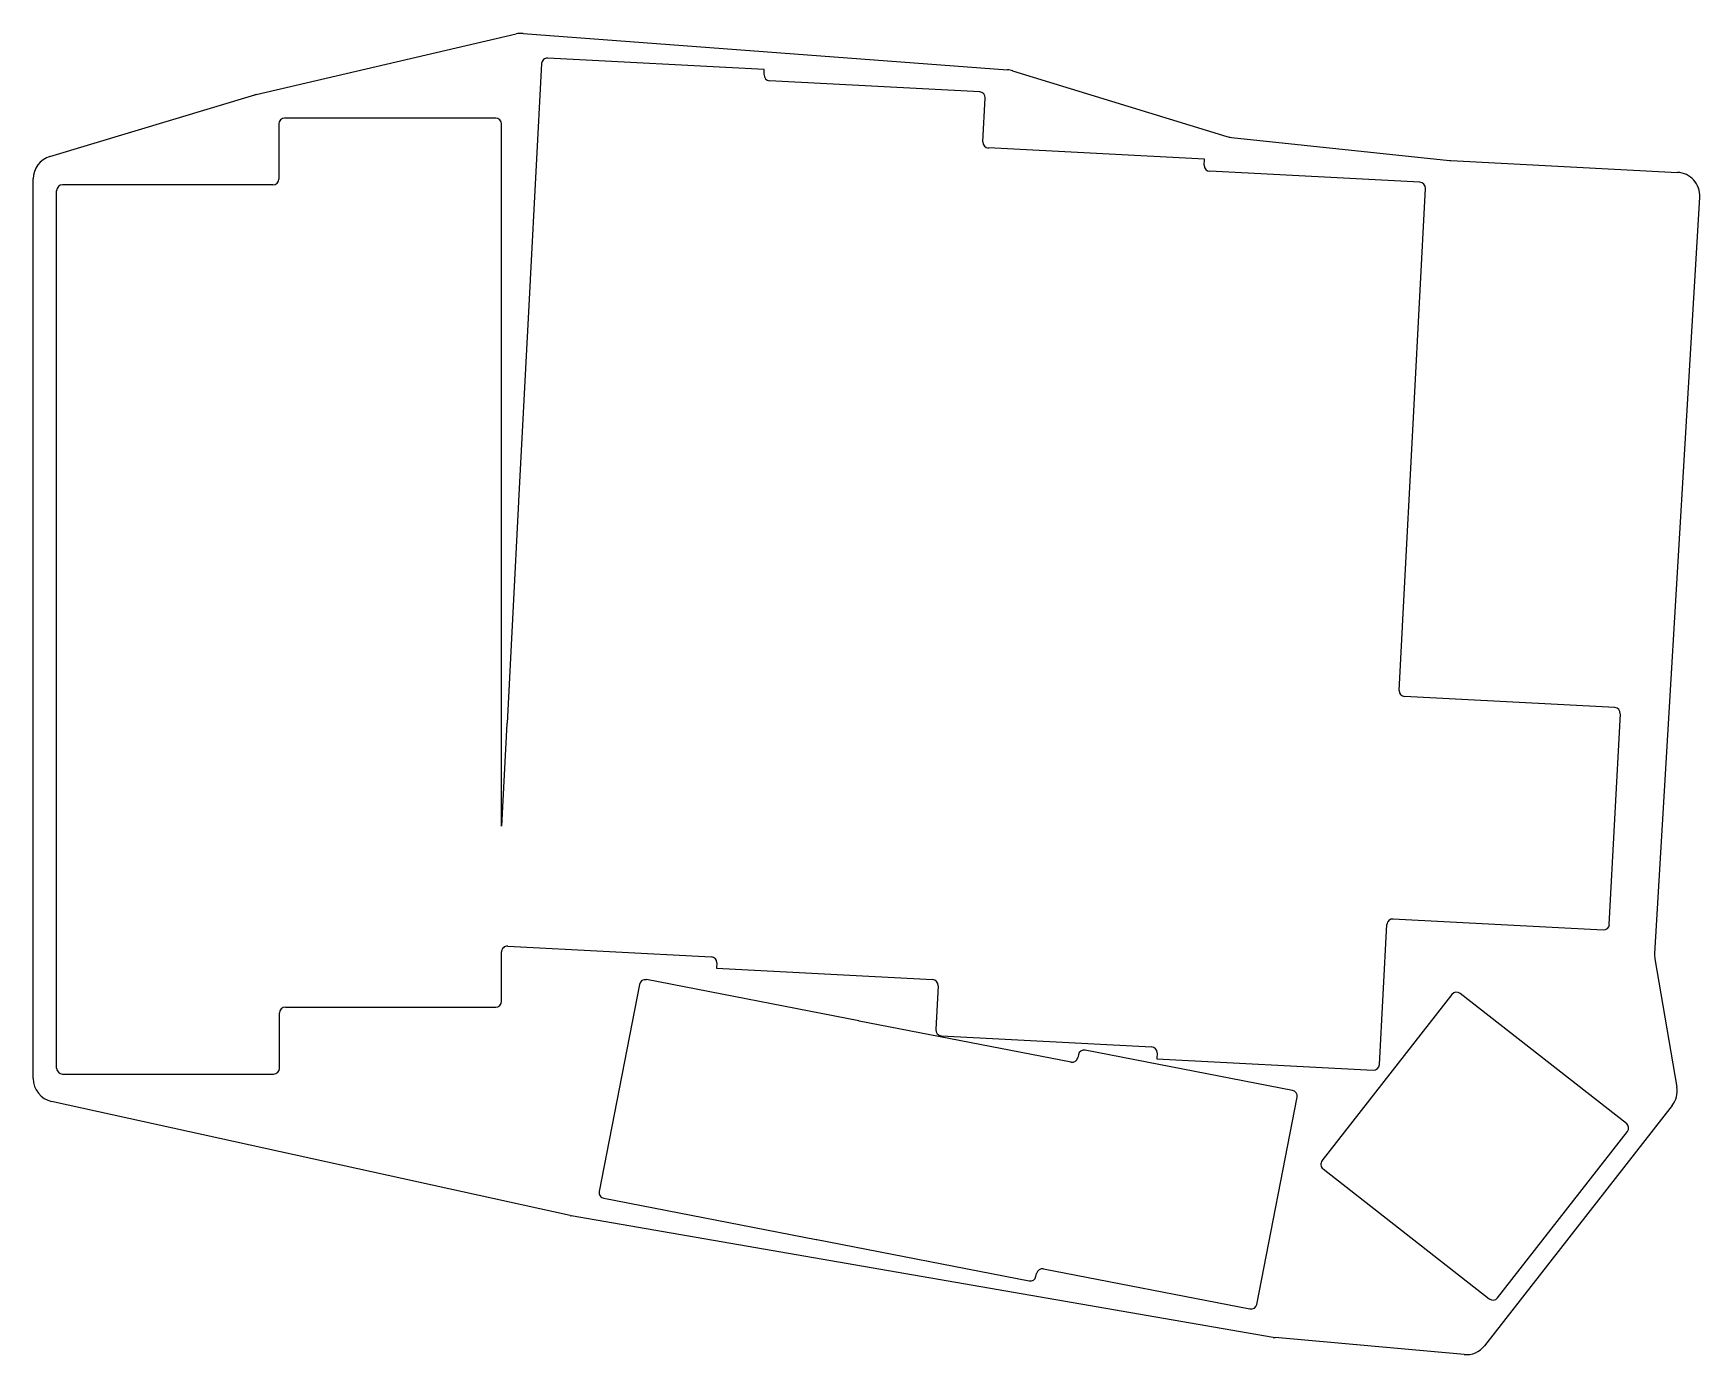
# Model space of a CAD drawing. Header units: millimetres. Extents: x -12 to 131, y -34 to 79.
import ezdxf

# ---------------------------------------------------------------- set-up
doc = ezdxf.new("R2010")
doc.units = ezdxf.units.MM

msp = doc.modelspace()

# ---------------------------------------------------------------- linework, layer by layer
for p, q in [((7.54, 74.25), (29.78, 79.44)), ((30.38, 79.49), (71.8, 76.38)), ((50.99, 76.41), (32.47, 77.38)), ((31.94, 76.91), (30.98, 58.44)), ((50.97, 75.96), (50.99, 76.41)), ((72.23, 76.29), (90.56, 70.67)), ((-10.1, 68.95), (7.41, 74.22)), ((69.42, 74.49), (51.44, 75.44)), ((69.69, 70.21), (69.89, 73.97)), ((9.47, 71.74), (9.47, 67.03)), ((28.02, 72.24), (9.97, 72.24)), ((28.52, 11.68), (28.52, 71.74)), ((90.94, 70.59), (109.61, 68.62)), ((88.64, 68.72), (70.17, 69.69)), ((88.62, 68.22), (88.64, 68.72)), ((109.72, 68.61), (129.1, 67.6)), ((-11.53, -9.92), (-11.53, 67.04)), ((107.06, 66.75), (89.09, 67.69)), ((-9.53, -9.03), (-9.53, 66.03)), ((8.97, 66.53), (-9.03, 66.53)), ((106.57, 47.75), (107.54, 66.22)), ((130.99, 65.48), (127.14, 0.79)), ((30.98, 58.44), (30.97, 58.39)), ((30.97, 58.39), (29.98, 39.46)), ((105.58, 28.78), (106.57, 47.7)), ((106.57, 47.7), (106.57, 47.75)), ((29.98, 39.41), (28.99, 20.49)), ((29.98, 39.46), (29.98, 39.41)), ((105.29, 23.28), (105.57, 28.73)), ((105.57, 28.73), (105.58, 28.78)), ((123.74, 21.82), (105.76, 22.76)), ((28.98, 20.44), (28.52, 11.68)), ((28.99, 20.49), (28.98, 20.44)), ((123.26, 3.27), (124.21, 21.29)), ((103.61, -8.72), (104.24, 3.26)), ((104.76, 3.73), (122.74, 2.79)), ((28.52, -3.31), (28.52, 0.91)), ((29.05, 1.41), (46.46, 0.5)), ((127.17, 0.33), (129.05, -10.65)), ((46.94, -0.03), (46.91, -0.48)), ((46.91, -0.48), (65.39, -1.45)), ((40.32, -1.86), (36.88, -19.58)), ((59.07, -4.99), (40.91, -1.46)), ((65.86, -1.98), (65.66, -5.73)), ((109.81, -2.72), (98.69, -16.95)), ((124.73, -13.75), (110.51, -2.64)), ((10.03, -3.81), (28.02, -3.81)), ((9.53, -9.03), (9.53, -4.31)), ((59.12, -5), (59.07, -4.99)), ((77.23, -8.52), (59.12, -5)), ((66.14, -6.26), (84.11, -7.2)), ((77.86, -7.88), (77.81, -8.13)), ((96.17, -10.93), (78.45, -7.49)), ((84.59, -7.73), (84.56, -8.22)), ((84.56, -8.22), (103.08, -9.2)), ((-9.03, -9.53), (9.03, -9.53)), ((34.39, -21.64), (-9.96, -11.87)), ((93.12, -29.24), (96.56, -11.52)), ((128.65, -12.22), (112.6, -32.77)), ((113.7, -28.67), (124.82, -14.45)), ((98.78, -17.65), (113, -28.76)), ((37.27, -20.16), (55.43, -23.69)), ((94.52, -32.06), (34.48, -21.66)), ((55.43, -23.69), (55.48, -23.7)), ((55.48, -23.7), (73.64, -27.23)), ((74.23, -26.84), (74.27, -26.59)), ((74.86, -26.2), (92.53, -29.63)), ((110.84, -33.53), (94.68, -32.08))]:
    msp.add_line(p, q)
for centre, radius, start, end in [((30.23, 77.49), 2, 85.7024, 103.1291), ((32.44, 76.88), 0.5, 87, 177), ((51.47, 75.93), 0.5, 177, 267), ((71.65, 74.38), 2, 72.9283, 85.7024), ((7.99, 72.31), 2, 103.1291, 106.7407), ((69.39, 73.99), 0.5, 357, 87), ((9.97, 71.74), 0.5, 90, 180), ((28.02, 71.74), 0.5, 0, 90), ((70.19, 70.18), 0.5, 177, 267), ((91.15, 72.58), 2, 252.9283, 263.9872), ((-9.53, 67.04), 2, 106.7407, 180), ((109.82, 70.61), 2, 263.9872, 267), ((8.97, 67.03), 0.5, 270, 0), ((89.12, 68.19), 0.5, 177, 267), ((129, 65.6), 2, 356.5941, 87), ((-9.03, 66.03), 0.5, 90, 180), ((107.04, 66.25), 0.5, 357, 87), ((105.79, 23.26), 0.5, 177, 267), ((123.71, 21.32), 0.5, 357, 87), ((104.74, 3.23), 0.5, 87, 177), ((122.77, 3.29), 0.5, 267, 357), ((29.02, 0.91), 0.5, 87, 180), ((46.44, 0), 0.5, 357, 87), ((129.14, 0.67), 2, 176.5941, 189.7065), ((40.81, -1.96), 0.5, 79, 169), ((65.36, -1.95), 0.5, 357, 87), ((110.2, -3.03), 0.5, 52, 142), ((10.03, -4.31), 0.5, 90, 180), ((28.02, -3.31), 0.5, 270, 0), ((66.16, -5.76), 0.5, 177, 267), ((77.32, -8.03), 0.5, 259, 349), ((78.35, -7.98), 0.5, 79, 169), ((84.09, -7.7), 0.5, 357, 87), ((-9.53, -9.92), 2, 180, 257.5751), ((-9.03, -9.03), 0.5, 180, 270), ((9.03, -9.03), 0.5, 270, 0), ((103.11, -8.7), 0.5, 267, 357), ((96.07, -11.42), 0.5, 349, 79), ((127.07, -10.99), 2, 322, 9.7065), ((124.42, -14.14), 0.5, 322, 52), ((99.09, -17.25), 0.5, 142, 232), ((37.37, -19.67), 0.5, 169, 259), ((34.82, -19.69), 2, 257.5751, 260.173), ((73.74, -26.74), 0.5, 259, 349), ((74.77, -26.69), 0.5, 79, 169), ((92.63, -29.14), 0.5, 259, 349), ((113.31, -28.37), 0.5, 232, 322), ((94.86, -30.09), 2, 260.173, 264.8652), ((111.02, -31.54), 2, 264.8652, 322)]:
    msp.add_arc(centre, radius, start, end)

doc.saveas('drawing.dxf')
